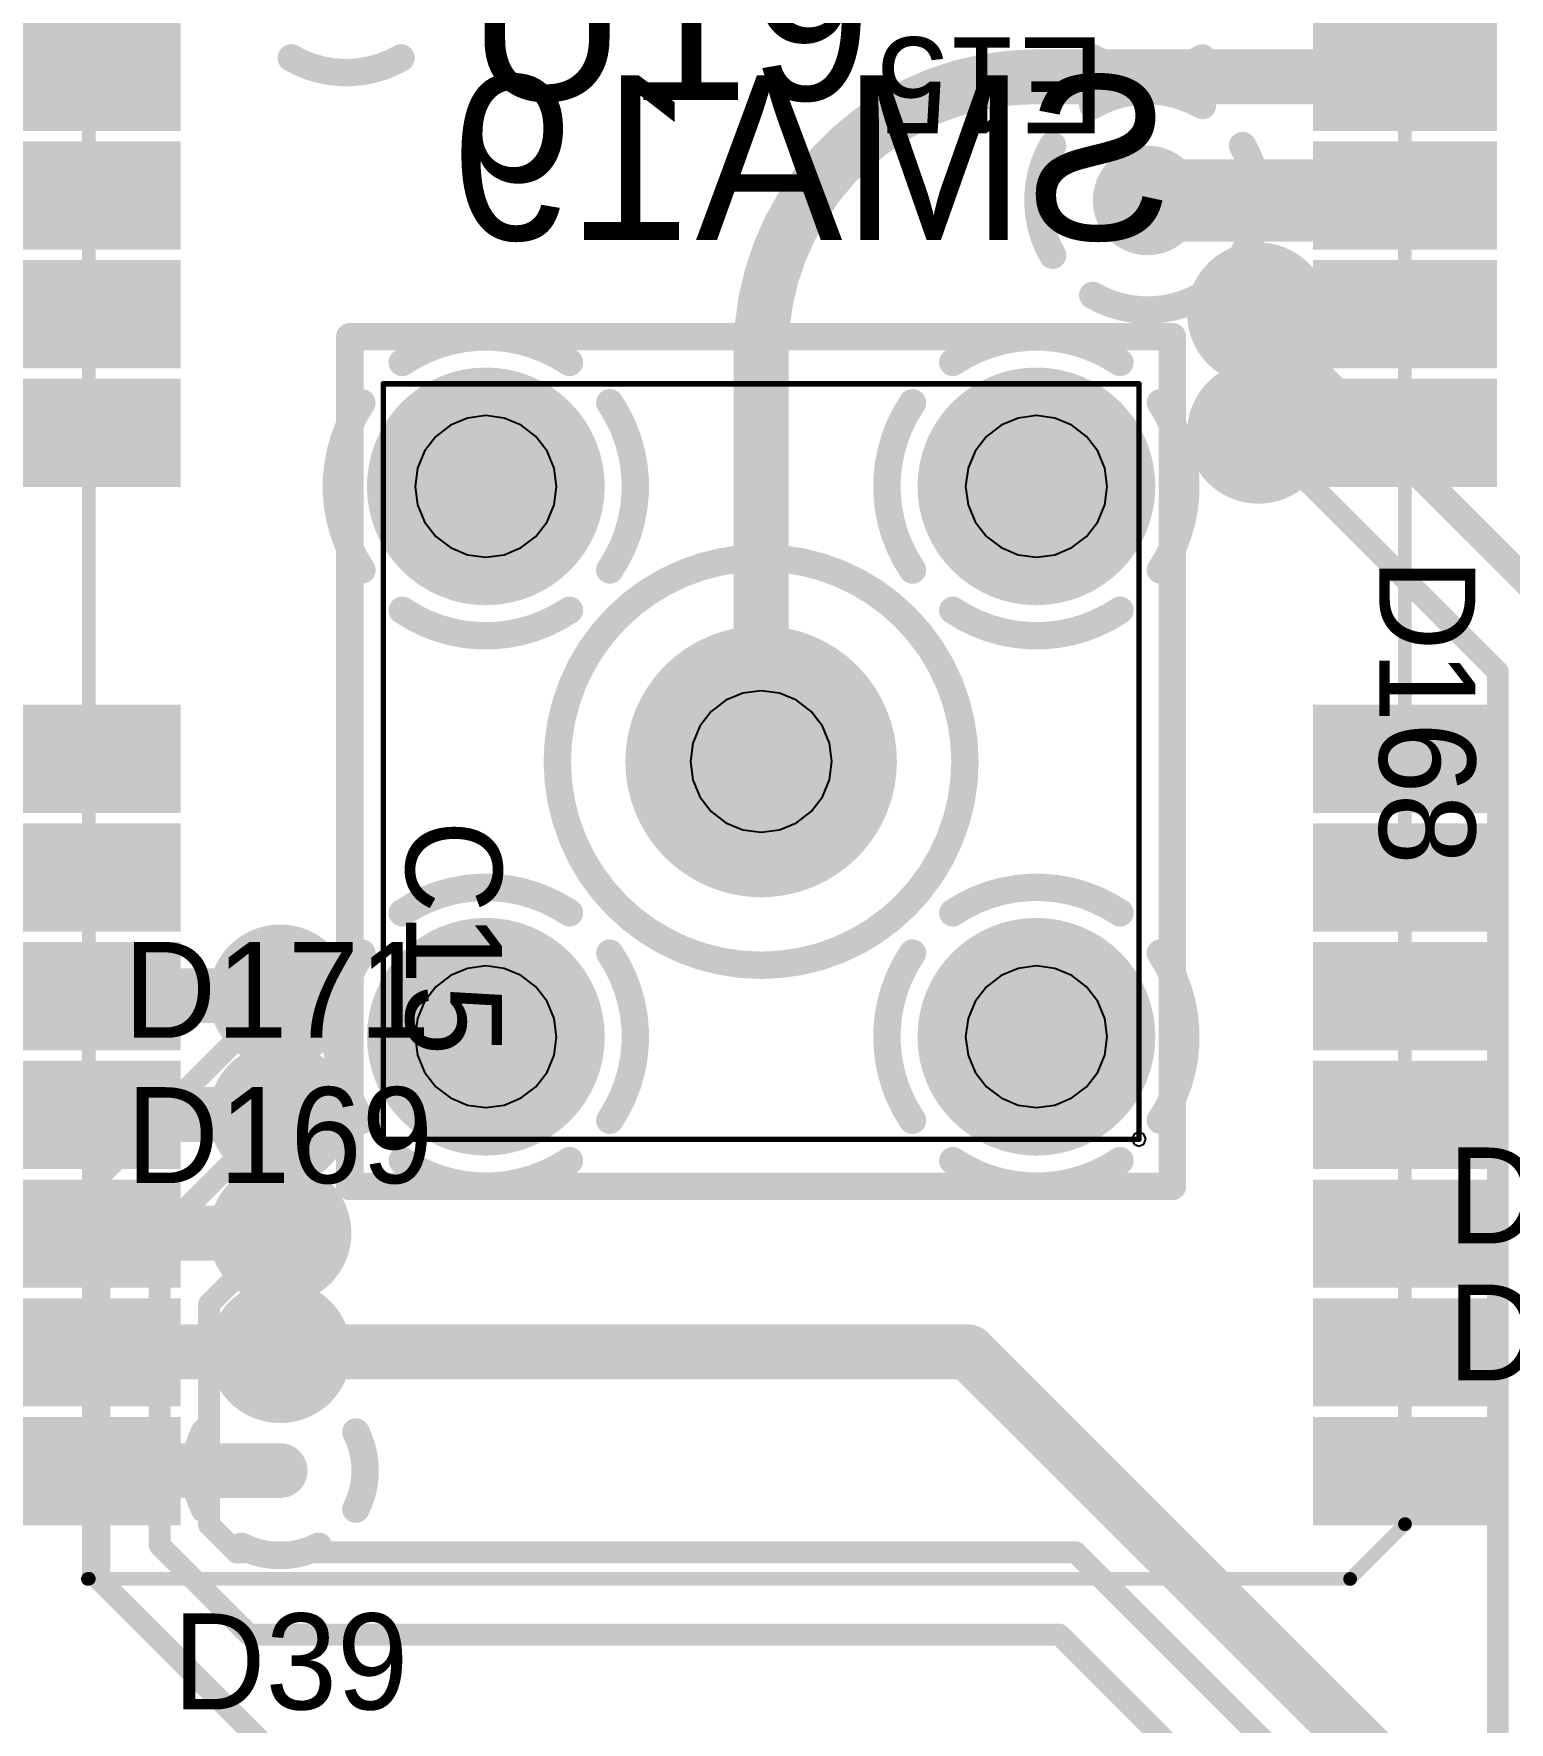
# Model space of a CAD drawing. Extents: x 11.67 to 17.2, y 3.98 to 12.28.
# Drawn here: x 13.348 to 13.886, y 7.429 to 8.045 of the extents above; entities that cross this region are included whole.
import ezdxf

# ---------------------------------------------------------------- set-up
doc = ezdxf.new("R2010")
doc.units = 0
doc.layers.get('0').update_dxf_attribs({"linetype": 'CONTINUOUS'})
for name, color, linetype in [('BOTTOMLAYER', 5, 'CONTINUOUS'), ('BOTTOMOVERLAY', 54, 'CONTINUOUS'), ('BOTTOMSOLDER', 6, 'CONTINUOUS'), ('INTERNALPLANE1', 76, 'CONTINUOUS'), ('MECHANICAL10', 56, 'CONTINUOUS'), ('MECHANICAL6', 56, 'CONTINUOUS'), ('MECHANICAL8', 56, 'CONTINUOUS'), ('MECHANICAL9', 56, 'CONTINUOUS'), ('MIDLAYER1', 16, 'CONTINUOUS'), ('MULTILAYER', 9, 'CONTINUOUS'), ('TOPLAYER', 1, 'CONTINUOUS'), ('TOPOVERLAY', 2, 'CONTINUOUS'), ('TOPPASTE', 8, 'CONTINUOUS'), ('TOPSOLDER', 216, 'CONTINUOUS')]:
    doc.layers.add(name, color=color, linetype=linetype)

# ---------------------------------------------------------------- blocks, each defined once
blk = doc.blocks.new('SMA_TH_HL_SMA_KHD4_B_28')
at = {"layer": 'BOTTOMLAYER', "const_width": 0.03937}
for points in [[(-0.12008, 0.10039, 1), (-0.08071, 0.10039, 1)], [(0.08071, 0.10039, 1), (0.12008, 0.10039, 1)], [(-0.01969, 0, 1), (0.01969, 0, 1)], [(-0.12008, -0.10039, 1), (-0.08071, -0.10039, 1)], [(0.08071, -0.10039, 1), (0.12008, -0.10039, 1)]]:
    blk.add_lwpolyline(points, format="xyb", close=True, dxfattribs=at)
at = {"layer": 'BOTTOMOVERLAY', "const_width": 0.01}
for points in [[(-0.155, 0.15), (-0.155, -0.15)], [(-0.155, 0.15), (0.155, 0.15)], [(0.155, 0.15), (0.155, -0.15)], [(-0.155, -0.15), (0.155, -0.15)]]:
    blk.add_lwpolyline(points, dxfattribs=at)
at = {"layer": 'BOTTOMOVERLAY'}
for points, const_width in [([(-0.1575, 0.15, 1), (-0.1525, 0.15, 1)], 0.005), ([(-0.1575, 0.15, 1), (-0.1525, 0.15, 1)], 0.005), ([(0.1525, 0.15, 1), (0.1575, 0.15, 1)], 0.005), ([(0.1525, 0.15, 1), (0.1575, 0.15, 1)], 0.005), ([(0.07433, 0, 1), (-0.07433, 0, 1)], 0.01), ([(-0.07683, 0, 1), (-0.07183, 0, 1)], 0.005), ([(0.07183, 0, 1), (0.07683, 0, 1)], 0.005), ([(-0.1575, -0.15, 1), (-0.1525, -0.15, 1)], 0.005), ([(-0.1575, -0.15, 1), (-0.1525, -0.15, 1)], 0.005), ([(0.1525, -0.15, 1), (0.1575, -0.15, 1)], 0.005), ([(0.1525, -0.15, 1), (0.1575, -0.15, 1)], 0.005)]:
    blk.add_lwpolyline(points, format="xyb", close=True, dxfattribs=dict(at, const_width=const_width))
at = {"layer": 'BOTTOMSOLDER', "const_width": 0.04337}
for points in [[(-0.12208, 0.10039, 1), (-0.07871, 0.10039, 1)], [(0.07871, 0.10039, 1), (0.12208, 0.10039, 1)], [(-0.02168, 0, 1), (0.02168, 0, 1)], [(-0.12208, -0.10039, 1), (-0.07871, -0.10039, 1)], [(0.07871, -0.10039, 1), (0.12208, -0.10039, 1)]]:
    blk.add_lwpolyline(points, format="xyb", close=True, dxfattribs=at)
at = {"layer": 'INTERNALPLANE1', "const_width": 0.01}
for points in [[(-0.13088, 0.1456, -0.305731), (-0.0699, 0.1456)], [(0.0699, 0.1456, -0.305731), (0.13089, 0.1456)], [(-0.1456, 0.0699, -0.305731), (-0.1456, 0.13089)], [(-0.05519, 0.13089, -0.305731), (-0.05519, 0.0699)], [(0.05519, 0.0699, -0.305731), (0.05519, 0.13089)], [(0.1456, 0.13089, -0.305731), (0.1456, 0.0699)], [(-0.0699, 0.05519, -0.305731), (-0.13088, 0.05519)], [(0.13089, 0.05519, -0.305731), (0.0699, 0.05519)], [(-0.13088, -0.05519, -0.305731), (-0.0699, -0.05519)], [(0.0699, -0.05519, -0.305731), (0.13089, -0.05519)], [(-0.1456, -0.13088, -0.305731), (-0.1456, -0.0699)], [(-0.05519, -0.0699, -0.305731), (-0.05519, -0.13088)], [(0.05519, -0.13088, -0.305731), (0.05519, -0.0699)], [(0.1456, -0.0699, -0.305731), (0.1456, -0.13088)], [(-0.0699, -0.1456, -0.305731), (-0.13088, -0.1456)], [(0.13089, -0.1456, -0.305731), (0.0699, -0.1456)]]:
    blk.add_lwpolyline(points, format="xyb", dxfattribs=at)
at = {"layer": 'INTERNALPLANE1'}
for points, const_width in [([(-0.13338, 0.1456, 1), (-0.12838, 0.1456, 1)], 0.005), ([(-0.0724, 0.1456, 1), (-0.0674, 0.1456, 1)], 0.005), ([(0.0674, 0.1456, 1), (0.0724, 0.1456, 1)], 0.005), ([(0.12839, 0.1456, 1), (0.13339, 0.1456, 1)], 0.005), ([(-0.1481, 0.13089, 1), (-0.1431, 0.13089, 1)], 0.005), ([(-0.05769, 0.13089, 1), (-0.05269, 0.13089, 1)], 0.005), ([(0.05269, 0.13089, 1), (0.05769, 0.13089, 1)], 0.005), ([(0.1431, 0.13089, 1), (0.1481, 0.13089, 1)], 0.005), ([(-0.1481, 0.0699, 1), (-0.1431, 0.0699, 1)], 0.005), ([(-0.05769, 0.0699, 1), (-0.05269, 0.0699, 1)], 0.005), ([(0.05269, 0.0699, 1), (0.05769, 0.0699, 1)], 0.005), ([(0.1431, 0.0699, 1), (0.1481, 0.0699, 1)], 0.005), ([(-0.13338, 0.05519, 1), (-0.12838, 0.05519, 1)], 0.005), ([(-0.0724, 0.05519, 1), (-0.0674, 0.05519, 1)], 0.005), ([(0.0674, 0.05519, 1), (0.0724, 0.05519, 1)], 0.005), ([(0.12839, 0.05519, 1), (0.13339, 0.05519, 1)], 0.005), ([(-0.02476, 0, 1), (0.02476, 0, 1)], 0.04953), ([(-0.13338, -0.05519, 1), (-0.12838, -0.05519, 1)], 0.005), ([(-0.0724, -0.05519, 1), (-0.0674, -0.05519, 1)], 0.005), ([(0.0674, -0.05519, 1), (0.0724, -0.05519, 1)], 0.005), ([(0.12839, -0.05519, 1), (0.13339, -0.05519, 1)], 0.005), ([(-0.1481, -0.0699, 1), (-0.1431, -0.0699, 1)], 0.005), ([(-0.05769, -0.0699, 1), (-0.05269, -0.0699, 1)], 0.005), ([(0.05269, -0.0699, 1), (0.05769, -0.0699, 1)], 0.005), ([(0.1431, -0.0699, 1), (0.1481, -0.0699, 1)], 0.005), ([(-0.1481, -0.13088, 1), (-0.1431, -0.13088, 1)], 0.005), ([(-0.05769, -0.13088, 1), (-0.05269, -0.13088, 1)], 0.005), ([(0.05269, -0.13088, 1), (0.05769, -0.13088, 1)], 0.005), ([(0.1431, -0.13088, 1), (0.1481, -0.13088, 1)], 0.005), ([(-0.13338, -0.1456, 1), (-0.12838, -0.1456, 1)], 0.005), ([(-0.0724, -0.1456, 1), (-0.0674, -0.1456, 1)], 0.005), ([(0.0674, -0.1456, 1), (0.0724, -0.1456, 1)], 0.005), ([(0.12839, -0.1456, 1), (0.13339, -0.1456, 1)], 0.005)]:
    blk.add_lwpolyline(points, format="xyb", close=True, dxfattribs=dict(at, const_width=const_width))
at = {"layer": 'MECHANICAL6', "const_width": 0.002}
for points in [[(-0.13779, 0.1378), (0.1378, 0.1378)], [(-0.13779, 0.1378), (-0.13779, -0.13779)], [(0.1378, 0.1378), (0.1378, -0.13779)], [(-0.13779, -0.13779), (0.1378, -0.13779)]]:
    blk.add_lwpolyline(points, dxfattribs=at)
at = {"layer": 'MECHANICAL6', "const_width": 0.001}
for points in [[(-0.13829, 0.1378, 1), (-0.13729, 0.1378, 1)], [(-0.13829, 0.1378, 1), (-0.13729, 0.1378, 1)], [(0.1373, 0.1378, 1), (0.1383, 0.1378, 1)], [(0.1373, 0.1378, 1), (0.1383, 0.1378, 1)], [(-0.13829, -0.13779, 1), (-0.13729, -0.13779, 1)], [(-0.13829, -0.13779, 1), (-0.13729, -0.13779, 1)], [(0.1373, -0.13779, 1), (0.1383, -0.13779, 1)], [(0.1373, -0.13779, 1), (0.1383, -0.13779, 1)]]:
    blk.add_lwpolyline(points, format="xyb", close=True, dxfattribs=at)
at = {"layer": 'MECHANICAL8'}
for p, q in [((-0.13779, -0.13524), (-0.1396, -0.13599)), ((-0.13599, -0.13599), (-0.13779, -0.13524)), ((-0.1396, -0.13599), (-0.14035, -0.13779)), ((-0.14035, -0.13779), (-0.1396, -0.1396)), ((-0.1396, -0.1396), (-0.13779, -0.14035)), ((-0.13779, -0.14035), (-0.13599, -0.1396)), ((-0.13524, -0.13779), (-0.13599, -0.13599)), ((-0.13599, -0.1396), (-0.13524, -0.13779))]:
    blk.add_line(p, q, dxfattribs=at)
at = {"layer": 'MECHANICAL9'}
for p, q in [((-0.10707, 0.12532), (-0.1133, 0.12274)), ((-0.10039, 0.1262), (-0.10707, 0.12532)), ((-0.09371, 0.12532), (-0.10039, 0.1262)), ((-0.08748, 0.12274), (-0.09371, 0.12532)), ((0.09371, 0.12532), (0.08748, 0.12274)), ((0.10039, 0.1262), (0.09371, 0.12532)), ((0.10707, 0.12532), (0.10039, 0.1262)), ((0.1133, 0.12274), (0.10707, 0.12532)), ((-0.11864, 0.11864), (-0.12274, 0.1133)), ((-0.1133, 0.12274), (-0.11864, 0.11864)), ((-0.08214, 0.11864), (-0.08748, 0.12274)), ((-0.07804, 0.1133), (-0.08214, 0.11864)), ((0.08214, 0.11864), (0.07804, 0.1133)), ((0.08748, 0.12274), (0.08214, 0.11864)), ((0.11864, 0.11864), (0.1133, 0.12274)), ((0.12274, 0.1133), (0.11864, 0.11864)), ((-0.12274, 0.1133), (-0.12532, 0.10707)), ((-0.07546, 0.10707), (-0.07804, 0.1133)), ((0.07804, 0.1133), (0.07546, 0.10707)), ((0.12532, 0.10707), (0.12274, 0.1133)), ((-0.12532, 0.10707), (-0.1262, 0.10039)), ((-0.07458, 0.10039), (-0.07546, 0.10707)), ((0.07546, 0.10707), (0.07458, 0.10039)), ((0.1262, 0.10039), (0.12532, 0.10707)), ((-0.1262, 0.10039), (-0.12532, 0.09371)), ((-0.07546, 0.09371), (-0.07458, 0.10039)), ((0.07458, 0.10039), (0.07546, 0.09371)), ((0.12532, 0.09371), (0.1262, 0.10039)), ((-0.12532, 0.09371), (-0.12274, 0.08748)), ((-0.07804, 0.08748), (-0.07546, 0.09371)), ((0.07546, 0.09371), (0.07804, 0.08748)), ((0.12274, 0.08748), (0.12532, 0.09371)), ((-0.12274, 0.08748), (-0.11864, 0.08214)), ((-0.08214, 0.08214), (-0.07804, 0.08748)), ((0.07804, 0.08748), (0.08214, 0.08214)), ((0.11864, 0.08214), (0.12274, 0.08748)), ((-0.11864, 0.08214), (-0.1133, 0.07804)), ((-0.08748, 0.07804), (-0.08214, 0.08214)), ((0.08214, 0.08214), (0.08748, 0.07804)), ((0.1133, 0.07804), (0.11864, 0.08214)), ((-0.1133, 0.07804), (-0.10707, 0.07546)), ((-0.10707, 0.07546), (-0.10039, 0.07458)), ((-0.10039, 0.07458), (-0.09371, 0.07546)), ((-0.09371, 0.07546), (-0.08748, 0.07804)), ((0.08748, 0.07804), (0.09371, 0.07546)), ((0.09371, 0.07546), (0.10039, 0.07458)), ((0.10039, 0.07458), (0.10707, 0.07546)), ((0.10707, 0.07546), (0.1133, 0.07804)), ((-0.00668, 0.02493), (-0.01291, 0.02235)), ((0, 0.02581), (-0.00668, 0.02493)), ((0.00668, 0.02493), (0, 0.02581)), ((0.01291, 0.02235), (0.00668, 0.02493)), ((-0.01291, 0.02235), (-0.01825, 0.01825)), ((0.01825, 0.01825), (0.01291, 0.02235)), ((-0.02235, 0.01291), (-0.02493, 0.00668)), ((-0.01825, 0.01825), (-0.02235, 0.01291)), ((0.02235, 0.01291), (0.01825, 0.01825)), ((0.02493, 0.00668), (0.02235, 0.01291)), ((-0.02493, 0.00668), (-0.02581, 0)), ((0.02581, 0), (0.02493, 0.00668)), ((-0.02581, 0), (-0.02493, -0.00668)), ((0.02493, -0.00668), (0.02581, 0)), ((-0.02493, -0.00668), (-0.02235, -0.01291)), ((0.02235, -0.01291), (0.02493, -0.00668)), ((-0.02235, -0.01291), (-0.01825, -0.01825)), ((-0.01825, -0.01825), (-0.01291, -0.02235)), ((0.01291, -0.02235), (0.01825, -0.01825)), ((0.01825, -0.01825), (0.02235, -0.01291)), ((-0.01291, -0.02235), (-0.00668, -0.02493)), ((0.00668, -0.02493), (0.01291, -0.02235)), ((-0.00668, -0.02493), (0, -0.02581)), ((0, -0.02581), (0.00668, -0.02493)), ((-0.1133, -0.07804), (-0.11864, -0.08214)), ((-0.10707, -0.07546), (-0.1133, -0.07804)), ((-0.10039, -0.07458), (-0.10707, -0.07546)), ((-0.09371, -0.07546), (-0.10039, -0.07458)), ((-0.08748, -0.07804), (-0.09371, -0.07546)), ((-0.08214, -0.08214), (-0.08748, -0.07804)), ((0.08748, -0.07804), (0.08214, -0.08214)), ((0.09371, -0.07546), (0.08748, -0.07804)), ((0.10039, -0.07458), (0.09371, -0.07546)), ((0.10707, -0.07546), (0.10039, -0.07458)), ((0.1133, -0.07804), (0.10707, -0.07546)), ((0.11864, -0.08214), (0.1133, -0.07804)), ((-0.11864, -0.08214), (-0.12274, -0.08748)), ((-0.07804, -0.08748), (-0.08214, -0.08214)), ((0.08214, -0.08214), (0.07804, -0.08748)), ((0.12274, -0.08748), (0.11864, -0.08214)), ((-0.12274, -0.08748), (-0.12532, -0.09371)), ((-0.07546, -0.09371), (-0.07804, -0.08748)), ((0.07804, -0.08748), (0.07546, -0.09371)), ((0.12532, -0.09371), (0.12274, -0.08748)), ((-0.12532, -0.09371), (-0.1262, -0.10039)), ((-0.07458, -0.10039), (-0.07546, -0.09371)), ((0.07546, -0.09371), (0.07458, -0.10039)), ((0.1262, -0.10039), (0.12532, -0.09371)), ((-0.1262, -0.10039), (-0.12532, -0.10707)), ((-0.07546, -0.10707), (-0.07458, -0.10039)), ((0.07458, -0.10039), (0.07546, -0.10707)), ((0.12532, -0.10707), (0.1262, -0.10039)), ((-0.12532, -0.10707), (-0.12274, -0.1133)), ((-0.07804, -0.1133), (-0.07546, -0.10707)), ((0.07546, -0.10707), (0.07804, -0.1133)), ((0.12274, -0.1133), (0.12532, -0.10707)), ((-0.12274, -0.1133), (-0.11864, -0.11864)), ((-0.08214, -0.11864), (-0.07804, -0.1133)), ((0.07804, -0.1133), (0.08214, -0.11864)), ((0.11864, -0.11864), (0.12274, -0.1133)), ((-0.11864, -0.11864), (-0.1133, -0.12274)), ((-0.1133, -0.12274), (-0.10707, -0.12532)), ((-0.09371, -0.12532), (-0.08748, -0.12274)), ((-0.08748, -0.12274), (-0.08214, -0.11864)), ((0.08214, -0.11864), (0.08748, -0.12274)), ((0.08748, -0.12274), (0.09371, -0.12532)), ((0.10707, -0.12532), (0.1133, -0.12274)), ((0.1133, -0.12274), (0.11864, -0.11864)), ((-0.10707, -0.12532), (-0.10039, -0.1262)), ((-0.10039, -0.1262), (-0.09371, -0.12532)), ((0.09371, -0.12532), (0.10039, -0.1262)), ((0.10039, -0.1262), (0.10707, -0.12532))]:
    blk.add_line(p, q, dxfattribs=at)
at = {"layer": 'MIDLAYER1', "const_width": 0.03937}
for points in [[(-0.12008, 0.10039, 1), (-0.08071, 0.10039, 1)], [(0.08071, 0.10039, 1), (0.12008, 0.10039, 1)], [(-0.01969, 0, 1), (0.01969, 0, 1)], [(-0.12008, -0.10039, 1), (-0.08071, -0.10039, 1)], [(0.08071, -0.10039, 1), (0.12008, -0.10039, 1)]]:
    blk.add_lwpolyline(points, format="xyb", close=True, dxfattribs=at)
at = {"layer": 'MULTILAYER', "const_width": 0.03937}
for points in [[(-0.12008, 0.10039, 1), (-0.08071, 0.10039, 1)], [(0.08071, 0.10039, 1), (0.12008, 0.10039, 1)], [(-0.01969, 0, 1), (0.01969, 0, 1)], [(-0.12008, -0.10039, 1), (-0.08071, -0.10039, 1)], [(0.08071, -0.10039, 1), (0.12008, -0.10039, 1)]]:
    blk.add_lwpolyline(points, format="xyb", close=True, dxfattribs=at)
at = {"layer": 'TOPLAYER', "const_width": 0.03937}
for points in [[(-0.12008, 0.10039, 1), (-0.08071, 0.10039, 1)], [(0.08071, 0.10039, 1), (0.12008, 0.10039, 1)], [(-0.01969, 0, 1), (0.01969, 0, 1)], [(-0.12008, -0.10039, 1), (-0.08071, -0.10039, 1)], [(0.08071, -0.10039, 1), (0.12008, -0.10039, 1)]]:
    blk.add_lwpolyline(points, format="xyb", close=True, dxfattribs=at)
at = {"layer": 'TOPSOLDER', "const_width": 0.04337}
for points in [[(-0.12208, 0.10039, 1), (-0.07871, 0.10039, 1)], [(0.07871, 0.10039, 1), (0.12208, 0.10039, 1)], [(-0.02168, 0, 1), (0.02168, 0, 1)], [(-0.12208, -0.10039, 1), (-0.07871, -0.10039, 1)], [(0.07871, -0.10039, 1), (0.12208, -0.10039, 1)]]:
    blk.add_lwpolyline(points, format="xyb", close=True, dxfattribs=at)
blk = doc.blocks.new('LB1020B_61')
at = {"layer": 'TOPLAYER'}
for points in [[(-0.02953, 0.57488), (0.02953, 0.57488), (-0.02953, 0.60638), (0.02953, 0.60638)], [(0.45047, 0.57488), (0.50953, 0.57488), (0.45047, 0.60638), (0.50953, 0.60638)], [(-0.02953, 0.53157), (0.02953, 0.53157), (-0.02953, 0.56307), (0.02953, 0.56307)], [(0.45047, 0.53157), (0.50953, 0.53157), (0.45047, 0.56307), (0.50953, 0.56307)], [(-0.02953, 0.48827), (0.02953, 0.48827), (-0.02953, 0.51976), (0.02953, 0.51976)], [(0.45047, 0.48827), (0.50953, 0.48827), (0.45047, 0.51976), (0.50953, 0.51976)], [(-0.02953, 0.44496), (0.02953, 0.44496), (-0.02953, 0.47646), (0.02953, 0.47646)], [(0.45047, 0.44496), (0.50953, 0.44496), (0.45047, 0.47646), (0.50953, 0.47646)], [(-0.02953, 0.40165), (0.02953, 0.40165), (-0.02953, 0.43315), (0.02953, 0.43315)], [(0.45047, 0.40165), (0.50953, 0.40165), (0.45047, 0.43315), (0.50953, 0.43315)], [(-0.02953, 0.35835), (0.02953, 0.35835), (-0.02953, 0.38984), (0.02953, 0.38984)], [(0.45047, 0.35835), (0.50953, 0.35835), (0.45047, 0.38984), (0.50953, 0.38984)], [(-0.02953, 0.31504), (0.02953, 0.31504), (-0.02953, 0.34654), (0.02953, 0.34654)], [(0.45047, 0.31504), (0.50953, 0.31504), (0.45047, 0.34654), (0.50953, 0.34654)], [(-0.02953, 0.19614), (0.02953, 0.19614), (-0.02953, 0.22764), (0.02953, 0.22764)], [(0.45047, 0.19614), (0.50953, 0.19614), (0.45047, 0.22764), (0.50953, 0.22764)], [(-0.02953, 0.15283), (0.02953, 0.15283), (-0.02953, 0.18433), (0.02953, 0.18433)], [(0.45047, 0.15283), (0.50953, 0.15283), (0.45047, 0.18433), (0.50953, 0.18433)], [(-0.02953, 0.10953), (0.02953, 0.10953), (-0.02953, 0.14102), (0.02953, 0.14102)], [(0.45047, 0.10953), (0.50953, 0.10953), (0.45047, 0.14102), (0.50953, 0.14102)], [(-0.02953, 0.06622), (0.02953, 0.06622), (-0.02953, 0.09772), (0.02953, 0.09772)], [(0.45047, 0.06622), (0.50953, 0.06622), (0.45047, 0.09772), (0.50953, 0.09772)]]:
    blk.add_solid(points, dxfattribs=at)
at = {"layer": 'TOPOVERLAY', "const_width": 0.005}
for points in [[(0.02, 0.63), (0, 0.61)], [(0.48031, 0.63), (0.02, 0.63)], [(0.48, 0.62992), (0.48, 0)], [(0, 0.61), (0, 0.00008)]]:
    blk.add_lwpolyline(points, dxfattribs=at)
at = {"layer": 'TOPOVERLAY', "const_width": 0.0025}
for points in [[(0.01875, 0.63, 1), (0.02125, 0.63, 1)], [(0.01875, 0.63, 1), (0.02125, 0.63, 1)], [(0.47875, 0.62992, 1), (0.48125, 0.62992, 1)], [(0.47907, 0.63, 1), (0.48157, 0.63, 1)], [(-0.00125, 0.61, 1), (0.00125, 0.61, 1)], [(-0.00125, 0.61, 1), (0.00125, 0.61, 1)]]:
    blk.add_lwpolyline(points, format="xyb", close=True, dxfattribs=at)
at = {"layer": 'TOPPASTE'}
for points in [[(-0.02953, 0.57488), (0.02953, 0.57488), (-0.02953, 0.60638), (0.02953, 0.60638)], [(0.45047, 0.57488), (0.50953, 0.57488), (0.45047, 0.60638), (0.50953, 0.60638)], [(-0.02953, 0.53157), (0.02953, 0.53157), (-0.02953, 0.56307), (0.02953, 0.56307)], [(0.45047, 0.53157), (0.50953, 0.53157), (0.45047, 0.56307), (0.50953, 0.56307)], [(-0.02953, 0.48827), (0.02953, 0.48827), (-0.02953, 0.51976), (0.02953, 0.51976)], [(0.45047, 0.48827), (0.50953, 0.48827), (0.45047, 0.51976), (0.50953, 0.51976)], [(-0.02953, 0.44496), (0.02953, 0.44496), (-0.02953, 0.47646), (0.02953, 0.47646)], [(0.45047, 0.44496), (0.50953, 0.44496), (0.45047, 0.47646), (0.50953, 0.47646)], [(-0.02953, 0.40165), (0.02953, 0.40165), (-0.02953, 0.43315), (0.02953, 0.43315)], [(0.45047, 0.40165), (0.50953, 0.40165), (0.45047, 0.43315), (0.50953, 0.43315)], [(-0.02953, 0.35835), (0.02953, 0.35835), (-0.02953, 0.38984), (0.02953, 0.38984)], [(0.45047, 0.35835), (0.50953, 0.35835), (0.45047, 0.38984), (0.50953, 0.38984)], [(-0.02953, 0.31504), (0.02953, 0.31504), (-0.02953, 0.34654), (0.02953, 0.34654)], [(0.45047, 0.31504), (0.50953, 0.31504), (0.45047, 0.34654), (0.50953, 0.34654)], [(-0.02953, 0.19614), (0.02953, 0.19614), (-0.02953, 0.22764), (0.02953, 0.22764)], [(0.45047, 0.19614), (0.50953, 0.19614), (0.45047, 0.22764), (0.50953, 0.22764)], [(-0.02953, 0.15283), (0.02953, 0.15283), (-0.02953, 0.18433), (0.02953, 0.18433)], [(0.45047, 0.15283), (0.50953, 0.15283), (0.45047, 0.18433), (0.50953, 0.18433)], [(-0.02953, 0.10953), (0.02953, 0.10953), (-0.02953, 0.14102), (0.02953, 0.14102)], [(0.45047, 0.10953), (0.50953, 0.10953), (0.45047, 0.14102), (0.50953, 0.14102)], [(-0.02953, 0.06622), (0.02953, 0.06622), (-0.02953, 0.09772), (0.02953, 0.09772)], [(0.45047, 0.06622), (0.50953, 0.06622), (0.45047, 0.09772), (0.50953, 0.09772)]]:
    blk.add_solid(points, dxfattribs=at)
at = {"layer": 'TOPSOLDER'}
for points in [[(-0.03353, 0.57088), (0.03353, 0.57088), (-0.03353, 0.61038), (0.03353, 0.61038)], [(0.44647, 0.57088), (0.51353, 0.57088), (0.44647, 0.61038), (0.51353, 0.61038)], [(-0.03353, 0.52757), (0.03353, 0.52757), (-0.03353, 0.56707), (0.03353, 0.56707)], [(0.44647, 0.52757), (0.51353, 0.52757), (0.44647, 0.56707), (0.51353, 0.56707)], [(-0.03353, 0.48427), (0.03353, 0.48427), (-0.03353, 0.52376), (0.03353, 0.52376)], [(0.44647, 0.48427), (0.51353, 0.48427), (0.44647, 0.52376), (0.51353, 0.52376)], [(-0.03353, 0.44096), (0.03353, 0.44096), (-0.03353, 0.48046), (0.03353, 0.48046)], [(0.44647, 0.44096), (0.51353, 0.44096), (0.44647, 0.48046), (0.51353, 0.48046)], [(-0.03353, 0.39765), (0.03353, 0.39765), (-0.03353, 0.43715), (0.03353, 0.43715)], [(0.44647, 0.39765), (0.51353, 0.39765), (0.44647, 0.43715), (0.51353, 0.43715)], [(-0.03353, 0.35435), (0.03353, 0.35435), (-0.03353, 0.39384), (0.03353, 0.39384)], [(0.44647, 0.35435), (0.51353, 0.35435), (0.44647, 0.39384), (0.51353, 0.39384)], [(-0.03353, 0.31104), (0.03353, 0.31104), (-0.03353, 0.35054), (0.03353, 0.35054)], [(0.44647, 0.31104), (0.51353, 0.31104), (0.44647, 0.35054), (0.51353, 0.35054)], [(-0.03353, 0.19214), (0.03353, 0.19214), (-0.03353, 0.23164), (0.03353, 0.23164)], [(0.44647, 0.19214), (0.51353, 0.19214), (0.44647, 0.23164), (0.51353, 0.23164)], [(-0.03353, 0.14883), (0.03353, 0.14883), (-0.03353, 0.18833), (0.03353, 0.18833)], [(0.44647, 0.14883), (0.51353, 0.14883), (0.44647, 0.18833), (0.51353, 0.18833)], [(-0.03353, 0.10553), (0.03353, 0.10553), (-0.03353, 0.14502), (0.03353, 0.14502)], [(0.44647, 0.10553), (0.51353, 0.10553), (0.44647, 0.14502), (0.51353, 0.14502)], [(-0.03353, 0.06222), (0.03353, 0.06222), (-0.03353, 0.10172), (0.03353, 0.10172)], [(0.44647, 0.06222), (0.51353, 0.06222), (0.44647, 0.10172), (0.51353, 0.10172)]]:
    blk.add_solid(points, dxfattribs=at)

msp = doc.modelspace()

# ---------------------------------------------------------------- linework, layer by layer
at = {"layer": 'BOTTOMLAYER'}
for points, const_width in [([(13.74395, 7.98439, 1), (13.76394, 7.98439, 1)], 0.02), ([(13.78934, 7.94305, 1), (13.79934, 7.94305, 1)], 0.01), ([(13.78934, 7.89974, 1), (13.79934, 7.89974, 1)], 0.01), ([(13.43258, 7.69423, 1), (13.44258, 7.69423, 1)], 0.01), ([(13.43258, 7.65092, 1), (13.44258, 7.65092, 1)], 0.01), ([(13.43258, 7.60761, 1), (13.44258, 7.60761, 1)], 0.01), ([(13.43258, 7.56431, 1), (13.44258, 7.56431, 1)], 0.01), ([(13.43258, 7.521, 1), (13.44258, 7.521, 1)], 0.01)]:
    msp.add_lwpolyline(points, format="xyb", close=True, dxfattribs=dict(at, const_width=const_width))
at = {"layer": 'INTERNALPLANE1', "const_width": 0.01}
for points in [[(13.48165, 8.03636, -0.267949), (13.44165, 8.03636)], [(13.77394, 8.03636, -0.267949), (13.73395, 8.03636)], [(13.73395, 8.01903, -0.267949), (13.77394, 8.01903)], [(13.7193, 7.96439, -0.267949), (13.7193, 8.00439)], [(13.78859, 8.00439, -0.267949), (13.78859, 7.96439)], [(13.77394, 7.94974, -0.267949), (13.73395, 7.94974)], [(13.42351, 7.54862, -0.240079), (13.45166, 7.54862)], [(13.40996, 7.50693, -0.240079), (13.40996, 7.53507)], [(13.4652, 7.53507, -0.240079), (13.4652, 7.50693)], [(13.45166, 7.49338, -0.240079), (13.42351, 7.49338)]]:
    msp.add_lwpolyline(points, format="xyb", dxfattribs=at)
at = {"layer": 'INTERNALPLANE1'}
for points, const_width in [([(13.43915, 8.03636, 1), (13.44415, 8.03636, 1)], 0.005), ([(13.47915, 8.03636, 1), (13.48415, 8.03636, 1)], 0.005), ([(13.73145, 8.03636, 1), (13.73644, 8.03636, 1)], 0.005), ([(13.77144, 8.03636, 1), (13.77645, 8.03636, 1)], 0.005), ([(13.73145, 8.01903, 1), (13.73644, 8.01903, 1)], 0.005), ([(13.77144, 8.01903, 1), (13.77645, 8.01903, 1)], 0.005), ([(13.7168, 8.00439, 1), (13.7218, 8.00439, 1)], 0.005), ([(13.78609, 8.00439, 1), (13.79109, 8.00439, 1)], 0.005), ([(13.7168, 7.96439, 1), (13.7218, 7.96439, 1)], 0.005), ([(13.78134, 7.94305, 1), (13.80734, 7.94305, 1)], 0.026), ([(13.78609, 7.96439, 1), (13.79109, 7.96439, 1)], 0.005), ([(13.73145, 7.94974, 1), (13.73644, 7.94974, 1)], 0.005), ([(13.77144, 7.94974, 1), (13.77645, 7.94974, 1)], 0.005), ([(13.78134, 7.89974, 1), (13.80734, 7.89974, 1)], 0.026), ([(13.42458, 7.69423, 1), (13.45058, 7.69423, 1)], 0.026), ([(13.42458, 7.65092, 1), (13.45058, 7.65092, 1)], 0.026), ([(13.42458, 7.60761, 1), (13.45058, 7.60761, 1)], 0.026), ([(13.42458, 7.56431, 1), (13.45058, 7.56431, 1)], 0.026), ([(13.42101, 7.54862, 1), (13.42601, 7.54862, 1)], 0.005), ([(13.44916, 7.54862, 1), (13.45416, 7.54862, 1)], 0.005), ([(13.40746, 7.53507, 1), (13.41246, 7.53507, 1)], 0.005), ([(13.4627, 7.53507, 1), (13.4677, 7.53507, 1)], 0.005), ([(13.40746, 7.50693, 1), (13.41246, 7.50693, 1)], 0.005), ([(13.4627, 7.50693, 1), (13.4677, 7.50693, 1)], 0.005), ([(13.42101, 7.49338, 1), (13.42601, 7.49338, 1)], 0.005), ([(13.44916, 7.49338, 1), (13.45416, 7.49338, 1)], 0.005)]:
    msp.add_lwpolyline(points, format="xyb", close=True, dxfattribs=dict(at, const_width=const_width))
at = {"layer": 'MIDLAYER1'}
for points, const_width in [([(13.74395, 7.98439, 1), (13.76394, 7.98439, 1)], 0.02), ([(13.78934, 7.94305, 1), (13.79934, 7.94305, 1)], 0.01), ([(13.79184, 7.94305, 1), (13.79684, 7.94305, 1)], 0.005), ([(13.78934, 7.89974, 1), (13.79934, 7.89974, 1)], 0.01), ([(13.79234, 7.89974, 1), (13.79634, 7.89974, 1)], 0.004), ([(13.87969, 7.81239, 1), (13.88368, 7.81239, 1)], 0.004), ([(13.87969, 7.81239, 1), (13.88368, 7.81239, 1)], 0.004), ([(13.43258, 7.69423, 1), (13.44258, 7.69423, 1)], 0.01), ([(13.43558, 7.69423, 1), (13.43958, 7.69423, 1)], 0.004), ([(13.43258, 7.65092, 1), (13.44258, 7.65092, 1)], 0.01), ([(13.43558, 7.65092, 1), (13.43958, 7.65092, 1)], 0.004), ([(13.36969, 7.62833, 1), (13.37369, 7.62833, 1)], 0.004), ([(13.36969, 7.62833, 1), (13.37369, 7.62833, 1)], 0.004), ([(13.43258, 7.60761, 1), (13.44258, 7.60761, 1)], 0.01), ([(13.39169, 7.60702, 1), (13.39569, 7.60702, 1)], 0.004), ([(13.39169, 7.60702, 1), (13.39569, 7.60702, 1)], 0.004), ([(13.43558, 7.60761, 1), (13.43958, 7.60761, 1)], 0.004), ([(13.40968, 7.58172, 1), (13.41368, 7.58172, 1)], 0.004), ([(13.40968, 7.58172, 1), (13.41368, 7.58172, 1)], 0.004), ([(13.43258, 7.56431, 1), (13.44258, 7.56431, 1)], 0.01), ([(13.43258, 7.56431, 1), (13.44258, 7.56431, 1)], 0.01), ([(13.68355, 7.56431, 1), (13.69355, 7.56431, 1)], 0.01), ([(13.68355, 7.56431, 1), (13.69355, 7.56431, 1)], 0.01), ([(13.43258, 7.521, 1), (13.44258, 7.521, 1)], 0.01), ([(13.40968, 7.50117, 1), (13.41368, 7.50117, 1)], 0.004), ([(13.40968, 7.50117, 1), (13.41368, 7.50117, 1)], 0.004), ([(13.39169, 7.49372, 1), (13.39569, 7.49372, 1)], 0.004), ([(13.39169, 7.49372, 1), (13.39569, 7.49372, 1)], 0.004), ([(13.41968, 7.49117, 1), (13.42369, 7.49117, 1)], 0.004), ([(13.41968, 7.49117, 1), (13.42369, 7.49117, 1)], 0.004), ([(13.72574, 7.49117, 1), (13.72974, 7.49117, 1)], 0.004), ([(13.72574, 7.49117, 1), (13.72974, 7.49117, 1)], 0.004), ([(13.36969, 7.48117, 1), (13.37369, 7.48117, 1)], 0.004), ([(13.36969, 7.48117, 1), (13.37369, 7.48117, 1)], 0.004), ([(13.87969, 7.481, 1), (13.88368, 7.481, 1)], 0.004), ([(13.87969, 7.481, 1), (13.88368, 7.481, 1)], 0.004), ([(13.87969, 7.481, 1), (13.88368, 7.481, 1)], 0.004), ([(13.42423, 7.46117, 1), (13.42823, 7.46117, 1)], 0.004), ([(13.42423, 7.46117, 1), (13.42823, 7.46117, 1)], 0.004), ([(13.71969, 7.46117, 1), (13.72368, 7.46117, 1)], 0.004), ([(13.71969, 7.46117, 1), (13.72368, 7.46117, 1)], 0.004), ([(13.87969, 7.4543, 1), (13.88368, 7.4543, 1)], 0.004)]:
    msp.add_lwpolyline(points, format="xyb", close=True, dxfattribs=dict(at, const_width=const_width))
for points, const_width in [([(13.79434, 7.94305), (13.90169, 7.8357)], 0.01), ([(13.79434, 7.89974), (13.88168, 7.81239)], 0.008), ([(13.88168, 7.481), (13.88168, 7.81239)], 0.008), ([(13.37168, 7.62833), (13.43758, 7.69423)], 0.008), ([(13.39368, 7.60702), (13.43758, 7.65092)], 0.008), ([(13.37168, 7.48117), (13.37168, 7.62833)], 0.008), ([(13.39368, 7.49372), (13.39368, 7.60702)], 0.008), ([(13.41169, 7.58172), (13.43758, 7.60761)], 0.008), ([(13.41169, 7.50117), (13.41169, 7.58172)], 0.008), ([(13.43758, 7.56431), (13.68855, 7.56431)], 0.02), ([(13.68855, 7.56431), (13.89596, 7.3569)], 0.02), ([(13.41169, 7.50117), (13.42169, 7.49117)], 0.008), ([(13.39368, 7.49372), (13.42623, 7.46117)], 0.008), ([(13.42169, 7.49117), (13.72774, 7.49117)], 0.008), ([(13.72774, 7.49117), (13.86596, 7.35296)], 0.008), ([(13.37168, 7.48117), (13.43186, 7.421)], 0.008), ([(13.88168, 7.40528), (13.88168, 7.481)], 0.008), ([(13.88168, 7.4543), (13.88168, 7.481)], 0.008), ([(13.42623, 7.46117), (13.72169, 7.46117)], 0.008), ([(13.72169, 7.46117), (13.83596, 7.3469)], 0.008)]:
    msp.add_lwpolyline(points, dxfattribs=dict(at, const_width=const_width))
at = {"layer": 'MULTILAYER'}
for points, const_width in [([(13.74395, 7.98439, 1), (13.76394, 7.98439, 1)], 0.02), ([(13.78934, 7.94305, 1), (13.79934, 7.94305, 1)], 0.01), ([(13.78934, 7.89974, 1), (13.79934, 7.89974, 1)], 0.01), ([(13.43258, 7.69423, 1), (13.44258, 7.69423, 1)], 0.01), ([(13.43258, 7.65092, 1), (13.44258, 7.65092, 1)], 0.01), ([(13.43258, 7.60761, 1), (13.44258, 7.60761, 1)], 0.01), ([(13.43258, 7.56431, 1), (13.44258, 7.56431, 1)], 0.01), ([(13.43258, 7.521, 1), (13.44258, 7.521, 1)], 0.01)]:
    msp.add_lwpolyline(points, format="xyb", close=True, dxfattribs=dict(at, const_width=const_width))
at = {"layer": 'TOPLAYER', "const_width": 0.02}
msp.add_lwpolyline([(13.613, 7.92949, -0.414214), (13.713, 8.02949)], format="xyb", dxfattribs=at)
at = {"layer": 'TOPLAYER'}
for points, const_width in [([(13.713, 8.02949), (13.8478, 8.02949)], 0.02), ([(13.75394, 7.98439), (13.8478, 7.98439)], 0.03), ([(13.79434, 7.94305), (13.85596, 7.94305)], 0.02), ([(13.613, 7.77967), (13.613, 7.92949)], 0.02), ([(13.79434, 7.89974), (13.85596, 7.89974)], 0.02), ([(13.37596, 7.69423), (13.43758, 7.69423)], 0.02), ([(13.37596, 7.65092), (13.43758, 7.65092)], 0.02), ([(13.37596, 7.60761), (13.43758, 7.60761)], 0.02), ([(13.37596, 7.56431), (13.43758, 7.56431)], 0.02), ([(13.37596, 7.521), (13.43758, 7.521)], 0.02)]:
    msp.add_lwpolyline(points, dxfattribs=dict(at, const_width=const_width))
for points, const_width in [([(13.708, 8.02949, 1), (13.718, 8.02949, 1)], 0.01), ([(13.708, 8.02949, 1), (13.718, 8.02949, 1)], 0.01), ([(13.8428, 8.02949, 1), (13.8528, 8.02949, 1)], 0.01), ([(13.74395, 7.98439, 1), (13.76394, 7.98439, 1)], 0.02), ([(13.74644, 7.98439, 1), (13.76145, 7.98439, 1)], 0.015), ([(13.8403, 7.98439, 1), (13.8553, 7.98439, 1)], 0.015), ([(13.78934, 7.94305, 1), (13.79934, 7.94305, 1)], 0.01), ([(13.78934, 7.94305, 1), (13.79934, 7.94305, 1)], 0.01), ([(13.85096, 7.94305, 1), (13.86096, 7.94305, 1)], 0.01), ([(13.608, 7.92949, 1), (13.618, 7.92949, 1)], 0.01), ([(13.608, 7.92949, 1), (13.618, 7.92949, 1)], 0.01), ([(13.78934, 7.89974, 1), (13.79934, 7.89974, 1)], 0.01), ([(13.78934, 7.89974, 1), (13.79934, 7.89974, 1)], 0.01), ([(13.85096, 7.89974, 1), (13.86096, 7.89974, 1)], 0.01), ([(13.608, 7.77967, 1), (13.618, 7.77967, 1)], 0.01), ([(13.37096, 7.69423, 1), (13.38096, 7.69423, 1)], 0.01), ([(13.43258, 7.69423, 1), (13.44258, 7.69423, 1)], 0.01), ([(13.43258, 7.69423, 1), (13.44258, 7.69423, 1)], 0.01), ([(13.37096, 7.65092, 1), (13.38096, 7.65092, 1)], 0.01), ([(13.43258, 7.65092, 1), (13.44258, 7.65092, 1)], 0.01), ([(13.43258, 7.65092, 1), (13.44258, 7.65092, 1)], 0.01), ([(13.37096, 7.60761, 1), (13.38096, 7.60761, 1)], 0.01), ([(13.43258, 7.60761, 1), (13.44258, 7.60761, 1)], 0.01), ([(13.43258, 7.60761, 1), (13.44258, 7.60761, 1)], 0.01), ([(13.37096, 7.56431, 1), (13.38096, 7.56431, 1)], 0.01), ([(13.43258, 7.56431, 1), (13.44258, 7.56431, 1)], 0.01), ([(13.43258, 7.56431, 1), (13.44258, 7.56431, 1)], 0.01), ([(13.37096, 7.521, 1), (13.38096, 7.521, 1)], 0.01), ([(13.43258, 7.521, 1), (13.44258, 7.521, 1)], 0.01), ([(13.43258, 7.521, 1), (13.44258, 7.521, 1)], 0.01)]:
    msp.add_lwpolyline(points, format="xyb", close=True, dxfattribs=dict(at, const_width=const_width))

# ---------------------------------------------------------------- block references
for name, p, rotation in [('LB1020B_61', (13.8478, 8.11146), 180), ('SMA_TH_HL_SMA_KHD4_B_28', (13.613, 7.77967), 90)]:
    msp.add_blockref(name, p, dxfattribs=dict(rotation=rotation))

# ---------------------------------------------------------------- texts
at = {"layer": 'BOTTOMOVERLAY', "text_generation_flag": 2}
msp.add_text('SMA19', height=0.06, rotation=360, dxfattribs=at).set_placement((13.763, 7.97))
at = {"layer": 'MECHANICAL10'}
for s, rotation, p in [('E15', 180, (13.73848, 8.04388)), ('D168', 270, (13.83848, 7.85388)), ('C15', 270, (13.48348, 7.75825)), ('D171', 360, (13.38048, 7.67888)), ('D169', 360, (13.38148, 7.62588)), ('D39', 360, (13.39848, 7.43388))]:
    msp.add_text(s, height=0.035, rotation=rotation, dxfattribs=at).set_placement(p)
for s, p in [('D175', (13.86348, 7.60388)), ('D167', (13.86348, 7.55388))]:
    msp.add_text(s, height=0.035, dxfattribs=at).set_placement(p)
at = {"layer": 'TOPOVERLAY'}
msp.add_text('U19', height=0.06, dxfattribs=at).set_placement((13.50596, 8.021))

doc.saveas('drawing.dxf')
